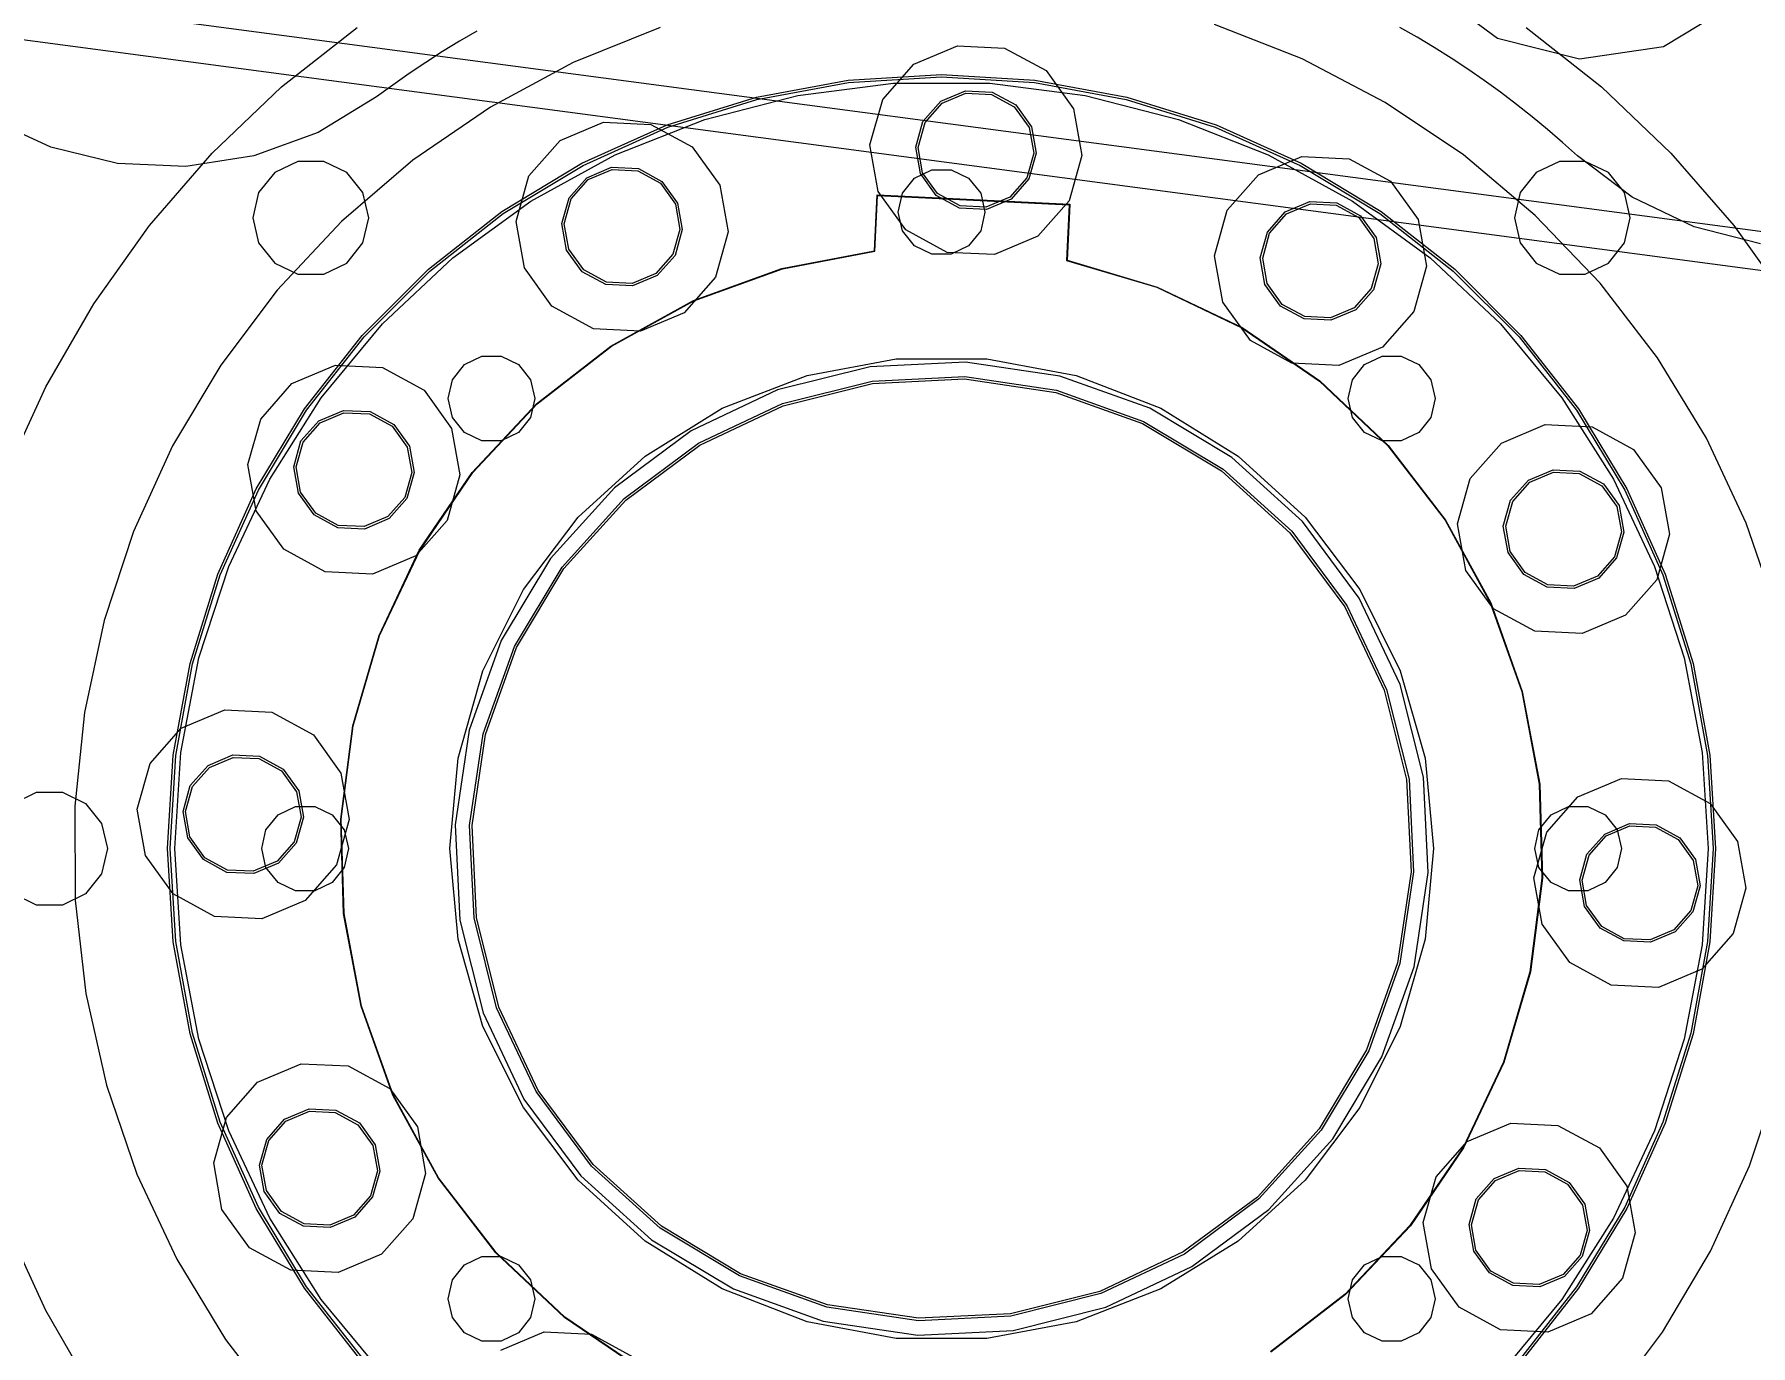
# Model space of a CAD drawing. Header units: millimetres. Extents: x -191664 to 191490, y -197311 to 10263.
# Drawn here: x 1386.9 to 1742.8, y -103578.1 to -103306.2 of the extents above; entities that cross this region are included whole.
import ezdxf

# ---------------------------------------------------------------- set-up
doc = ezdxf.new("R2010")
doc.units = ezdxf.units.MM
doc.layers.add('DET_briquetadora_lateral', color=7, linetype='Continuous', lineweight=0)
doc.layers.add('R15_COTAS_TRANSPORTE_P', color=1, linetype='Continuous', lineweight=0)
doc.dimstyles.new('PLANTA_20', dxfattribs={"dimtxt": 50, "dimasz": 30, "dimexe": 30, "dimexo": 16, "dimgap": 20, "dimtad": 1, "dimtih": 1, "dimtoh": 1, "dimdec": 1, "dimzin": 0, "dimdsep": 46, "dimcen": 0.09, "dimadec": 0, "dimazin": 0, "dimtfac": 1, "dimtdec": 4, "dimtofl": 0, "dimtmove": 0, "dimatfit": 3, "dimfxl": 1, "dimtolj": 1, "dimtzin": 0, "dimarcsym": 0})

# ---------------------------------------------------------------- blocks, each defined once
blk = doc.blocks.new('*D133')
at = {"layer": 'Defpoints', "color": 0, "transparency": 16777216}
for p in [(439.69, -194147.98), (217.89, -194406.09), (-500, -194490), (-500, -194490), (500, -194490)]:
    blk.add_point(p, dxfattribs=at)
at = {"layer": 'R15_COTAS_TRANSPORTE_P', "color": 0, "lineweight": -2, "transparency": 16777216}
blk.add_arc((-500, -194490), 722.77, 2.37834, 17.62166, dxfattribs=at)
at = {"layer": 'R15_COTAS_TRANSPORTE_P', "color": 0, "transparency": 16777216}
for points in [[(184.12, -194272.81), (193.59, -194269.58), (179.18, -194242.8)], [(227.15, -194459.9), (217.15, -194460.11), (222.77, -194490)]]:
    blk.add_solid(points, dxfattribs=at)

msp = doc.modelspace()

# ---------------------------------------------------------------- linework, layer by layer
at = {"layer": 'DET_briquetadora_lateral', "color": 117, "true_color": 0x376c5b}
for p, q in [((2561.98, -103455.52), (815.67, -103223.69)), ((2560.92, -103463.45), (814.61, -103231.62))]:
    msp.add_line(p, q, dxfattribs=at)
at = {"layer": 'DET_briquetadora_lateral', "color": 9, "true_color": 0xb9c3c2}
for p, q in [((1690.28, -103307.04), (1676.18, -103296.58)), ((1739.74, -103299.7), (1724.68, -103308.73)), ((1438.13, -103317.05), (1453.77, -103304.75)), ((1478.61, -103305.49), (1475.03, -103307.57)), ((1516.66, -103304.72), (1498.59, -103312.02)), ((1649.75, -103311.25), (1631.61, -103304.13)), ((1673.61, -103306.77), (1670.01, -103304.71)), ((1696.23, -103304.75), (1711.87, -103317.05)), ((1471.5, -103309.73), (1468.01, -103311.97)), ((1475.03, -103307.57), (1471.5, -103309.73)), ((1569.26, -103312.32), (1578.28, -103308.51)), ((1578.28, -103308.51), (1588.06, -103308.99)), ((1588.06, -103308.99), (1596.66, -103313.67)), ((1677.16, -103308.9), (1673.61, -103306.77)), ((1680.67, -103311.11), (1677.16, -103308.9)), ((1707.32, -103311.3), (1690.28, -103307.04)), ((1724.68, -103308.73), (1707.32, -103311.3)), ((1468.01, -103311.97), (1464.57, -103314.28)), ((1498.59, -103312.02), (1481.42, -103321.24)), ((1562.79, -103319.67), (1569.26, -103312.32)), ((1596.66, -103313.67), (1602.38, -103321.61)), ((1667.02, -103320.3), (1649.75, -103311.25)), ((1684.13, -103313.39), (1680.67, -103311.11)), ((1687.54, -103315.75), (1684.13, -103313.39)), ((1423.74, -103330.77), (1438.13, -103317.05)), ((1461.18, -103316.66), (1457.84, -103319.12)), ((1464.57, -103314.28), (1461.18, -103316.66)), ((1536.59, -103319.16), (1555.65, -103315.67)), ((1536.71, -103319.65), (1555.71, -103316.17)), ((1545.21, -103318.82), (1565.02, -103316.31)), ((1555.65, -103315.67), (1575, -103314.5)), ((1555.71, -103316.17), (1575, -103315)), ((1565.02, -103316.31), (1584.98, -103316.31)), ((1575, -103314.5), (1594.35, -103315.67)), ((1575, -103315), (1594.29, -103316.17)), ((1584.98, -103316.31), (1604.79, -103318.82)), ((1594.29, -103316.17), (1613.29, -103319.65)), ((1594.35, -103315.67), (1613.41, -103319.16)), ((1690.89, -103318.18), (1687.54, -103315.75)), ((1711.87, -103317.05), (1726.26, -103330.77)), ((1457.84, -103319.12), (1445.7, -103326.5)), ((1518.09, -103324.93), (1536.59, -103319.16)), ((1518.26, -103325.4), (1536.71, -103319.65)), ((1525.87, -103323.78), (1545.21, -103318.82)), ((1560.14, -103329.1), (1562.79, -103319.67)), ((1571.13, -103324.21), (1574.81, -103320.03)), ((1571.57, -103324.44), (1575.1, -103320.44)), ((1574.81, -103320.03), (1579.93, -103317.87)), ((1575.1, -103320.44), (1580.02, -103318.36)), ((1579.93, -103317.87), (1585.49, -103318.14)), ((1580.02, -103318.36), (1585.36, -103318.62)), ((1585.36, -103318.62), (1590.05, -103321.17)), ((1585.49, -103318.14), (1590.38, -103320.8)), ((1590.38, -103320.8), (1593.63, -103325.31)), ((1604.79, -103318.82), (1624.13, -103323.78)), ((1613.29, -103319.65), (1631.74, -103325.4)), ((1613.41, -103319.16), (1631.91, -103324.93)), ((1683.2, -103331.15), (1667.02, -103320.3)), ((1694.2, -103320.68), (1690.89, -103318.18)), ((1697.45, -103323.24), (1694.2, -103320.68)), ((1390.3, -103329.58), (1377.41, -103323.58)), ((1481.42, -103321.24), (1465.34, -103332.26)), ((1495.89, -103328.17), (1504.91, -103324.36)), ((1504.91, -103324.36), (1514.69, -103324.84)), ((1507.3, -103331.13), (1525.87, -103323.78)), ((1569.63, -103329.56), (1571.13, -103324.21)), ((1570.13, -103329.59), (1571.57, -103324.44)), ((1590.05, -103321.17), (1593.17, -103325.5)), ((1602.38, -103321.61), (1604.09, -103331.25)), ((1624.13, -103323.78), (1642.7, -103331.13)), ((1700.65, -103325.88), (1697.45, -103323.24)), ((1445.7, -103326.5), (1432.35, -103331.38)), ((1500.41, -103332.88), (1518.09, -103324.93)), ((1500.64, -103333.33), (1518.26, -103325.4)), ((1514.69, -103324.84), (1523.29, -103329.51)), ((1593.17, -103325.5), (1594.1, -103330.76)), ((1593.63, -103325.31), (1594.6, -103330.79)), ((1631.74, -103325.4), (1649.36, -103333.33)), ((1631.91, -103324.93), (1649.59, -103332.88)), ((1703.79, -103328.58), (1700.65, -103325.88)), ((1404.1, -103332.94), (1390.3, -103329.58)), ((1410.71, -103345.8), (1423.74, -103330.77)), ((1432.35, -103331.38), (1418.3, -103333.55)), ((1489.42, -103335.51), (1495.89, -103328.17)), ((1489.8, -103340.75), (1507.3, -103331.13)), ((1523.29, -103329.51), (1529.01, -103337.46)), ((1561.85, -103338.74), (1560.14, -103329.1)), ((1570.6, -103335.04), (1569.63, -103329.56)), ((1571.06, -103334.84), (1570.13, -103329.59)), ((1594.1, -103330.76), (1592.66, -103335.91)), ((1594.6, -103330.79), (1593.1, -103336.14)), ((1604.09, -103331.25), (1601.44, -103340.68)), ((1640.72, -103335.28), (1649.74, -103331.47)), ((1642.7, -103331.13), (1660.2, -103340.75)), ((1649.74, -103331.47), (1659.52, -103331.95)), ((1698.12, -103343.69), (1683.2, -103331.15)), ((1706.87, -103331.35), (1703.79, -103328.58)), ((1718.23, -103339.89), (1706.87, -103331.35)), ((1726.26, -103330.77), (1739.29, -103345.8)), ((1418.3, -103333.55), (1404.1, -103332.94)), ((1436.7, -103334.8), (1433.37, -103338.98)), ((1441.51, -103332.49), (1436.7, -103334.8)), ((1446.86, -103332.49), (1441.51, -103332.49)), ((1451.67, -103334.8), (1446.86, -103332.49)), ((1465.34, -103332.26), (1450.55, -103344.95)), ((1455, -103338.98), (1451.67, -103334.8)), ((1483.83, -103342.91), (1500.41, -103332.88)), ((1484.11, -103343.32), (1500.64, -103333.33)), ((1501.44, -103335.88), (1506.57, -103333.71)), ((1501.74, -103336.28), (1506.66, -103334.2)), ((1506.57, -103333.71), (1512.13, -103333.98)), ((1506.66, -103334.2), (1511.99, -103334.47)), ((1511.99, -103334.47), (1516.68, -103337.02)), ((1512.13, -103333.98), (1517.01, -103336.64)), ((1569.39, -103335.96), (1573, -103334.23)), ((1573.85, -103339.55), (1570.6, -103335.04)), ((1574.18, -103339.18), (1571.06, -103334.84)), ((1573, -103334.23), (1577, -103334.23)), ((1577, -103334.23), (1580.61, -103335.96)), ((1649.36, -103333.33), (1665.89, -103343.32)), ((1649.59, -103332.88), (1666.17, -103342.91)), ((1659.52, -103331.95), (1668.12, -103336.63)), ((1698.33, -103334.8), (1695, -103338.98)), ((1703.14, -103332.49), (1698.33, -103334.8)), ((1708.49, -103332.49), (1703.14, -103332.49)), ((1713.3, -103334.8), (1708.49, -103332.49)), ((1716.63, -103338.98), (1713.3, -103334.8)), ((1486.78, -103344.94), (1489.42, -103335.51)), ((1497.77, -103340.05), (1501.44, -103335.88)), ((1498.21, -103340.29), (1501.74, -103336.28)), ((1516.68, -103337.02), (1519.8, -103341.35)), ((1517.01, -103336.64), (1520.26, -103341.16)), ((1529.01, -103337.46), (1530.72, -103347.1)), ((1566.89, -103339.1), (1569.39, -103335.96)), ((1580.61, -103335.96), (1583.11, -103339.1)), ((1592.66, -103335.91), (1589.13, -103339.91)), ((1593.1, -103336.14), (1589.42, -103340.32)), ((1634.25, -103342.63), (1640.72, -103335.28)), ((1668.12, -103336.63), (1673.84, -103344.57)), ((1433.37, -103338.98), (1432.19, -103344.19)), ((1456.19, -103344.19), (1455, -103338.98)), ((1473.65, -103352.49), (1489.8, -103340.75)), ((1496.26, -103345.41), (1497.77, -103340.05)), ((1496.76, -103345.43), (1498.21, -103340.29)), ((1519.8, -103341.35), (1520.73, -103346.61)), ((1520.26, -103341.16), (1521.23, -103346.63)), ((1561.07, -103351.03), (1561.64, -103339.43)), ((1561.16, -103351.12), (1561.73, -103339.54)), ((1561.64, -103339.43), (1601.59, -103341.39)), ((1561.73, -103339.54), (1601.48, -103341.49)), ((1567.57, -103346.68), (1561.85, -103338.74)), ((1566, -103343), (1566.89, -103339.1)), ((1578.74, -103342.21), (1573.85, -103339.55)), ((1578.87, -103341.73), (1574.18, -103339.18)), ((1584.3, -103342.48), (1578.74, -103342.21)), ((1584.21, -103341.99), (1578.87, -103341.73)), ((1583.11, -103339.1), (1584, -103343)), ((1589.13, -103339.91), (1584.21, -103341.99)), ((1589.42, -103340.32), (1584.3, -103342.48)), ((1601.44, -103340.68), (1594.97, -103348.03)), ((1601.48, -103341.49), (1600.91, -103353.07)), ((1601.59, -103341.39), (1601.02, -103352.99)), ((1646.27, -103342.99), (1651.39, -103340.83)), ((1646.56, -103343.4), (1651.48, -103341.32)), ((1651.39, -103340.83), (1656.95, -103341.1)), ((1651.48, -103341.32), (1656.82, -103341.58)), ((1656.82, -103341.58), (1661.51, -103344.13)), ((1656.95, -103341.1), (1661.84, -103343.76)), ((1660.2, -103340.75), (1676.35, -103352.49)), ((1695, -103338.98), (1693.81, -103344.19)), ((1717.81, -103344.19), (1716.63, -103338.98)), ((1731.04, -103346.05), (1718.23, -103339.89)), ((1399.18, -103362.01), (1410.71, -103345.8)), ((1432.19, -103344.19), (1433.37, -103349.39)), ((1450.55, -103344.95), (1437.22, -103359.17)), ((1455, -103349.39), (1456.19, -103344.19)), ((1468.57, -103354.86), (1483.83, -103342.91)), ((1468.9, -103355.24), (1484.11, -103343.32)), ((1488.48, -103354.58), (1486.78, -103344.94)), ((1497.23, -103350.88), (1496.26, -103345.41)), ((1497.69, -103350.69), (1496.76, -103345.43)), ((1566.89, -103346.9), (1566, -103343)), ((1584, -103343), (1583.11, -103346.9)), ((1631.6, -103352.06), (1634.25, -103342.63)), ((1642.59, -103347.17), (1646.27, -103342.99)), ((1643.03, -103347.4), (1646.56, -103343.4)), ((1661.51, -103344.13), (1664.63, -103348.47)), ((1661.84, -103343.76), (1665.09, -103348.27)), ((1665.89, -103343.32), (1681.1, -103355.24)), ((1666.17, -103342.91), (1681.43, -103354.86)), ((1673.84, -103344.57), (1675.55, -103354.21)), ((1693.81, -103344.19), (1695, -103349.39)), ((1711.6, -103357.78), (1698.12, -103343.69)), ((1716.63, -103349.39), (1717.81, -103344.19)), ((1739.29, -103345.8), (1750.82, -103362.01)), ((1520.73, -103346.61), (1519.29, -103351.75)), ((1521.23, -103346.63), (1519.73, -103351.99)), ((1530.72, -103347.1), (1528.08, -103356.53)), ((1569.39, -103350.04), (1566.89, -103346.9)), ((1576.17, -103351.36), (1567.57, -103346.68)), ((1583.11, -103346.9), (1580.61, -103350.04)), ((1594.97, -103348.03), (1585.95, -103351.84)), ((1641.09, -103352.52), (1642.59, -103347.17)), ((1641.59, -103352.55), (1643.03, -103347.4)), ((1664.63, -103348.47), (1665.56, -103353.72)), ((1665.09, -103348.27), (1666.06, -103353.75)), ((1744.81, -103349.59), (1731.04, -103346.05)), ((1433.37, -103349.39), (1436.7, -103353.57)), ((1451.67, -103353.57), (1455, -103349.39)), ((1459.09, -103366.16), (1473.65, -103352.49)), ((1500.49, -103355.4), (1497.23, -103350.88)), ((1500.82, -103355.02), (1497.69, -103350.69)), ((1519.29, -103351.75), (1515.76, -103355.76)), ((1519.73, -103351.99), (1516.05, -103356.16)), ((1541.9, -103354.72), (1561.07, -103351.03)), ((1542, -103354.8), (1561.16, -103351.12)), ((1573, -103351.77), (1569.39, -103350.04)), ((1577, -103351.77), (1573, -103351.77)), ((1585.95, -103351.84), (1576.17, -103351.36)), ((1580.61, -103350.04), (1577, -103351.77)), ((1633.31, -103361.7), (1631.6, -103352.06)), ((1642.06, -103358), (1641.09, -103352.52)), ((1642.52, -103357.8), (1641.59, -103352.55)), ((1676.35, -103352.49), (1690.91, -103366.16)), ((1695, -103349.39), (1698.33, -103353.57)), ((1713.3, -103353.57), (1716.63, -103349.39)), ((1436.7, -103353.57), (1441.51, -103355.88)), ((1441.51, -103355.88), (1446.86, -103355.88)), ((1446.86, -103355.88), (1451.67, -103353.57)), ((1454.86, -103368.57), (1468.57, -103354.86)), ((1455.24, -103368.9), (1468.9, -103355.24)), ((1494.2, -103362.53), (1488.48, -103354.58)), ((1505.37, -103358.06), (1500.49, -103355.4)), ((1505.51, -103357.57), (1500.82, -103355.02)), ((1515.76, -103355.76), (1510.84, -103357.84)), ((1516.05, -103356.16), (1510.93, -103358.33)), ((1523.54, -103361.36), (1541.9, -103354.72)), ((1523.64, -103361.42), (1542, -103354.8)), ((1600.91, -103353.07), (1619.63, -103358.61)), ((1601.02, -103352.99), (1619.73, -103358.55)), ((1665.56, -103353.72), (1664.12, -103358.87)), ((1666.06, -103353.75), (1664.56, -103359.1)), ((1675.55, -103354.21), (1672.9, -103363.64)), ((1681.1, -103355.24), (1694.76, -103368.9)), ((1681.43, -103354.86), (1695.14, -103368.57)), ((1698.33, -103353.57), (1703.14, -103355.88)), ((1703.14, -103355.88), (1708.49, -103355.88)), ((1708.49, -103355.88), (1713.3, -103353.57)), ((1437.22, -103359.17), (1425.5, -103374.74)), ((1510.93, -103358.33), (1505.37, -103358.06)), ((1510.84, -103357.84), (1505.51, -103357.57)), ((1528.08, -103356.53), (1521.61, -103363.87)), ((1619.63, -103358.61), (1637.24, -103367)), ((1619.73, -103358.55), (1637.35, -103366.95)), ((1645.31, -103362.51), (1642.06, -103358)), ((1645.64, -103362.14), (1642.52, -103357.8)), ((1664.12, -103358.87), (1660.59, -103362.87)), ((1664.56, -103359.1), (1660.88, -103363.28)), ((1723.47, -103373.23), (1711.6, -103357.78)), ((1389.23, -103379.23), (1399.18, -103362.01)), ((1502.81, -103367.2), (1494.2, -103362.53)), ((1506.44, -103370.78), (1523.54, -103361.36)), ((1506.54, -103370.83), (1523.64, -103361.42)), ((1639.03, -103369.64), (1633.31, -103361.7)), ((1650.2, -103365.17), (1645.31, -103362.51)), ((1650.33, -103364.69), (1645.64, -103362.14)), ((1660.59, -103362.87), (1655.67, -103364.95)), ((1660.88, -103363.28), (1655.75, -103365.44)), ((1446.37, -103381.54), (1459.09, -103366.16)), ((1521.61, -103363.87), (1512.59, -103367.68)), ((1637.24, -103367), (1653.34, -103378.04)), ((1637.35, -103366.95), (1653.44, -103378)), ((1655.75, -103365.44), (1650.2, -103365.17)), ((1655.67, -103364.95), (1650.33, -103364.69)), ((1672.9, -103363.64), (1666.43, -103370.99)), ((1690.91, -103366.16), (1703.63, -103381.54)), ((1442.91, -103383.83), (1454.86, -103368.57)), ((1443.32, -103384.11), (1455.24, -103368.9)), ((1512.59, -103367.68), (1502.81, -103367.2)), ((1647.63, -103374.32), (1639.03, -103369.64)), ((1694.76, -103368.9), (1706.68, -103384.11)), ((1695.14, -103368.57), (1707.09, -103383.83)), ((1476.05, -103374.63), (1479.66, -103372.89)), ((1479.66, -103372.89), (1483.66, -103372.89)), ((1483.66, -103372.89), (1487.27, -103374.63)), ((1491.02, -103382.75), (1506.44, -103370.78)), ((1491.12, -103382.79), (1506.54, -103370.83)), ((1547.09, -103376.89), (1565.59, -103373.44)), ((1579.96, -103374.12), (1560.18, -103375.09)), ((1565.59, -103373.44), (1584.41, -103373.44)), ((1599.54, -103377.03), (1579.96, -103374.12)), ((1584.41, -103373.44), (1602.91, -103376.89)), ((1666.43, -103370.99), (1657.41, -103374.8)), ((1662.73, -103374.63), (1666.34, -103372.89)), ((1666.34, -103372.89), (1670.34, -103372.89)), ((1670.34, -103372.89), (1673.95, -103374.63)), ((1733.6, -103389.88), (1723.47, -103373.23)), ((1425.5, -103374.74), (1415.54, -103391.5)), ((1440.28, -103378.57), (1449.3, -103374.76)), ((1449.3, -103374.76), (1459.08, -103375.24)), ((1459.08, -103375.24), (1467.68, -103379.92)), ((1472.66, -103381.66), (1473.55, -103377.76)), ((1473.55, -103377.76), (1476.05, -103374.63)), ((1487.27, -103374.63), (1489.77, -103377.76)), ((1489.77, -103377.76), (1490.66, -103381.66)), ((1529.53, -103383.69), (1547.09, -103376.89)), ((1560.18, -103375.09), (1540.97, -103379.9)), ((1560.62, -103378.06), (1579.81, -103377.12)), ((1560.69, -103378.56), (1579.78, -103377.62)), ((1579.78, -103377.62), (1598.69, -103380.42)), ((1579.81, -103377.12), (1598.81, -103379.94)), ((1618.18, -103383.7), (1599.54, -103377.03)), ((1602.91, -103376.89), (1620.47, -103383.69)), ((1657.41, -103374.8), (1647.63, -103374.32)), ((1659.34, -103381.66), (1660.23, -103377.76)), ((1660.23, -103377.76), (1662.73, -103374.63)), ((1673.95, -103374.63), (1676.45, -103377.76)), ((1676.45, -103377.76), (1677.34, -103381.66)), ((1380.97, -103397.32), (1389.23, -103379.23)), ((1433.81, -103385.92), (1440.28, -103378.57)), ((1467.68, -103379.92), (1473.4, -103387.86)), ((1540.97, -103379.9), (1523.08, -103388.37)), ((1541.98, -103382.73), (1560.62, -103378.06)), ((1542.15, -103383.2), (1560.69, -103378.56)), ((1598.69, -103380.42), (1616.69, -103386.86)), ((1598.81, -103379.94), (1616.9, -103386.41)), ((1653.34, -103378.04), (1667.51, -103391.46)), ((1653.44, -103378), (1667.62, -103391.43)), ((1432.88, -103400.41), (1442.91, -103383.83)), ((1433.33, -103400.64), (1443.32, -103384.11)), ((1435.67, -103398.4), (1446.37, -103381.54)), ((1445.83, -103386.28), (1450.95, -103384.12)), ((1446.12, -103386.69), (1451.04, -103384.61)), ((1450.95, -103384.12), (1456.51, -103384.39)), ((1451.04, -103384.61), (1456.38, -103384.87)), ((1456.38, -103384.87), (1461.07, -103387.42)), ((1456.51, -103384.39), (1461.4, -103387.05)), ((1473.55, -103385.57), (1472.66, -103381.66)), ((1477.66, -103396.98), (1491.02, -103382.75)), ((1477.76, -103397.01), (1491.12, -103382.79)), ((1490.66, -103381.66), (1489.77, -103385.57)), ((1513.53, -103393.6), (1529.53, -103383.69)), ((1524.62, -103390.94), (1541.98, -103382.73)), ((1524.87, -103391.37), (1542.15, -103383.2)), ((1635.17, -103393.88), (1618.18, -103383.7)), ((1620.47, -103383.69), (1636.47, -103393.6)), ((1660.23, -103385.57), (1659.34, -103381.66)), ((1677.34, -103381.66), (1676.45, -103385.57)), ((1703.63, -103381.54), (1714.33, -103398.4)), ((1706.68, -103384.11), (1716.67, -103400.64)), ((1707.09, -103383.83), (1717.12, -103400.41)), ((1431.16, -103395.35), (1433.81, -103385.92)), ((1442.15, -103390.46), (1445.83, -103386.28)), ((1442.59, -103390.69), (1446.12, -103386.69)), ((1461.07, -103387.42), (1464.19, -103391.76)), ((1461.4, -103387.05), (1464.65, -103391.56)), ((1473.4, -103387.86), (1475.11, -103397.51)), ((1476.05, -103388.7), (1473.55, -103385.57)), ((1489.77, -103385.57), (1487.27, -103388.7)), ((1523.08, -103388.37), (1507.17, -103400.16)), ((1616.69, -103386.86), (1633.08, -103396.69)), ((1616.9, -103386.41), (1633.38, -103396.29)), ((1662.73, -103388.7), (1660.23, -103385.57)), ((1676.45, -103385.57), (1673.95, -103388.7)), ((1691.12, -103390.9), (1700.14, -103387.09)), ((1700.14, -103387.09), (1709.92, -103387.57)), ((1709.92, -103387.57), (1718.52, -103392.24)), ((1415.54, -103391.5), (1407.45, -103409.23)), ((1440.65, -103395.81), (1442.15, -103390.46)), ((1441.15, -103395.84), (1442.59, -103390.69)), ((1464.19, -103391.76), (1465.12, -103397.01)), ((1464.65, -103391.56), (1465.62, -103397.04)), ((1479.66, -103390.44), (1476.05, -103388.7)), ((1483.66, -103390.44), (1479.66, -103390.44)), ((1487.27, -103388.7), (1483.66, -103390.44)), ((1509.19, -103402.39), (1524.62, -103390.94)), ((1509.52, -103402.76), (1524.87, -103391.37)), ((1666.34, -103390.44), (1662.73, -103388.7)), ((1670.34, -103390.44), (1666.34, -103390.44)), ((1667.51, -103391.46), (1679.42, -103406.92)), ((1667.62, -103391.43), (1679.52, -103406.9)), ((1673.95, -103388.7), (1670.34, -103390.44)), ((1684.65, -103398.24), (1691.12, -103390.9)), ((1741.88, -103407.53), (1733.6, -103389.88)), ((1432.87, -103404.99), (1431.16, -103395.35)), ((1499.62, -103406.28), (1513.53, -103393.6)), ((1649.84, -103407.17), (1635.17, -103393.88)), ((1636.47, -103393.6), (1650.38, -103406.28)), ((1718.52, -103392.24), (1724.25, -103400.19)), ((1427.17, -103416.47), (1435.67, -103398.4)), ((1441.62, -103401.29), (1440.65, -103395.81)), ((1442.08, -103401.1), (1441.15, -103395.84)), ((1465.12, -103397.01), (1463.68, -103402.16)), ((1465.62, -103397.04), (1464.12, -103402.4)), ((1466.68, -103413.12), (1477.66, -103396.98)), ((1466.78, -103413.15), (1477.76, -103397.01)), ((1475.11, -103397.51), (1472.46, -103406.93)), ((1633.08, -103396.69), (1647.24, -103409.52)), ((1633.38, -103396.29), (1647.61, -103409.19)), ((1682.01, -103407.67), (1684.65, -103398.24)), ((1693, -103402.78), (1696.68, -103398.61)), ((1693.44, -103403.02), (1696.97, -103399.01)), ((1696.68, -103398.61), (1701.8, -103396.44)), ((1696.97, -103399.01), (1701.89, -103396.93)), ((1701.8, -103396.44), (1707.36, -103396.71)), ((1701.89, -103396.93), (1707.22, -103397.19)), ((1707.22, -103397.19), (1711.91, -103399.75)), ((1707.36, -103396.71), (1712.24, -103399.37)), ((1714.33, -103398.4), (1722.83, -103416.47)), ((1424.93, -103418.09), (1432.88, -103400.41)), ((1425.4, -103418.26), (1433.33, -103400.64)), ((1444.87, -103405.8), (1441.62, -103401.29)), ((1445.2, -103405.43), (1442.08, -103401.1)), ((1463.68, -103402.16), (1460.15, -103406.16)), ((1464.12, -103402.4), (1460.44, -103406.57)), ((1507.17, -103400.16), (1493.88, -103414.83)), ((1496.29, -103416.62), (1509.19, -103402.39)), ((1496.69, -103416.92), (1509.52, -103402.76)), ((1711.91, -103399.75), (1715.03, -103404.08)), ((1712.24, -103399.37), (1715.49, -103403.88)), ((1716.67, -103400.64), (1724.6, -103418.26)), ((1717.12, -103400.41), (1725.07, -103418.09)), ((1724.25, -103400.19), (1725.95, -103409.83)), ((1438.59, -103412.93), (1432.87, -103404.99)), ((1449.76, -103408.46), (1444.87, -103405.8)), ((1449.89, -103407.98), (1445.2, -103405.43)), ((1460.15, -103406.16), (1455.23, -103408.24)), ((1488.28, -103421.3), (1499.62, -103406.28)), ((1650.38, -103406.28), (1661.72, -103421.3)), ((1691.49, -103408.14), (1693, -103402.78)), ((1691.99, -103408.16), (1693.44, -103403.02)), ((1715.03, -103404.08), (1715.97, -103409.34)), ((1715.49, -103403.88), (1716.46, -103409.36)), ((1407.45, -103409.23), (1401.32, -103427.73)), ((1455.32, -103408.73), (1449.76, -103408.46)), ((1455.23, -103408.24), (1449.89, -103407.98)), ((1460.44, -103406.57), (1455.32, -103408.73)), ((1472.46, -103406.93), (1465.99, -103414.28)), ((1647.24, -103409.52), (1658.63, -103424.87)), ((1647.61, -103409.19), (1659.06, -103424.62)), ((1661.63, -103423.08), (1649.84, -103407.17)), ((1679.42, -103406.92), (1688.76, -103424.05)), ((1679.52, -103406.9), (1688.87, -103424.04)), ((1683.71, -103417.31), (1682.01, -103407.67)), ((1692.47, -103413.61), (1691.49, -103408.14)), ((1692.93, -103413.42), (1691.99, -103408.16)), ((1715.97, -103409.34), (1714.52, -103414.48)), ((1716.46, -103409.36), (1714.96, -103414.72)), ((1725.95, -103409.83), (1723.31, -103419.26)), ((1748.19, -103425.96), (1741.88, -103407.53)), ((1447.19, -103417.61), (1438.59, -103412.93)), ((1458.35, -103430.78), (1466.68, -103413.12)), ((1458.45, -103430.79), (1466.78, -103413.15)), ((1696.05, -103417.75), (1692.93, -103413.42)), ((1421, -103435.46), (1427.17, -103416.47)), ((1465.99, -103414.28), (1456.97, -103418.09)), ((1493.88, -103414.83), (1483.7, -103431.82)), ((1486.41, -103433.1), (1496.29, -103416.62)), ((1486.86, -103433.31), (1496.69, -103416.92)), ((1695.72, -103418.13), (1692.47, -103413.61)), ((1714.52, -103414.48), (1710.99, -103418.49)), ((1714.96, -103414.72), (1711.28, -103418.89)), ((1722.83, -103416.47), (1729, -103435.46)), ((1419.16, -103436.59), (1424.93, -103418.09)), ((1419.65, -103436.71), (1425.4, -103418.26)), ((1456.97, -103418.09), (1447.19, -103417.61)), ((1689.44, -103425.26), (1683.71, -103417.31)), ((1700.6, -103420.78), (1695.72, -103418.13)), ((1700.74, -103420.3), (1696.05, -103417.75)), ((1706.07, -103420.57), (1700.74, -103420.3)), ((1710.99, -103418.49), (1706.07, -103420.57)), ((1711.28, -103418.89), (1706.16, -103421.06)), ((1723.31, -103419.26), (1716.84, -103426.6)), ((1724.6, -103418.26), (1730.35, -103436.71)), ((1725.07, -103418.09), (1730.84, -103436.59)), ((1479.89, -103438.15), (1488.28, -103421.3)), ((1670.1, -103440.97), (1661.63, -103423.08)), ((1661.72, -103421.3), (1670.11, -103438.15)), ((1688.76, -103424.05), (1695.32, -103442.43)), ((1688.87, -103424.04), (1695.42, -103442.42)), ((1706.16, -103421.06), (1700.6, -103420.78)), ((1658.63, -103424.87), (1666.8, -103442.15)), ((1659.06, -103424.62), (1667.27, -103441.98)), ((1698.04, -103429.93), (1689.44, -103425.26)), ((1716.84, -103426.6), (1707.82, -103430.41)), ((1401.32, -103427.73), (1397.23, -103446.78)), ((1452.88, -103449.52), (1458.35, -103430.78)), ((1452.98, -103449.53), (1458.45, -103430.79)), ((1707.82, -103430.41), (1698.04, -103429.93)), ((1483.7, -103431.82), (1477.03, -103450.46)), ((1479.94, -103451.19), (1486.41, -103433.1)), ((1480.42, -103451.31), (1486.86, -103433.31)), ((1415.67, -103455.65), (1419.16, -103436.59)), ((1416.17, -103455.71), (1419.65, -103436.71)), ((1417.25, -103455.07), (1421, -103435.46)), ((1474.74, -103456.26), (1479.89, -103438.15)), ((1670.11, -103438.15), (1675.26, -103456.26)), ((1729, -103435.46), (1732.75, -103455.07)), ((1730.35, -103436.71), (1733.83, -103455.71)), ((1730.84, -103436.59), (1734.33, -103455.65)), ((1674.91, -103460.18), (1670.1, -103440.97)), ((1666.8, -103442.15), (1671.44, -103460.69)), ((1667.27, -103441.98), (1671.94, -103460.62)), ((1695.32, -103442.43), (1698.93, -103461.61)), ((1695.42, -103442.42), (1699.03, -103461.61)), ((1397.23, -103446.78), (1395.22, -103466.17)), ((1417.32, -103450.03), (1426.34, -103446.22)), ((1426.34, -103446.22), (1436.12, -103446.7)), ((1436.12, -103446.7), (1444.72, -103451.38)), ((1410.85, -103457.38), (1417.32, -103450.03)), ((1444.72, -103451.38), (1450.44, -103459.32)), ((1450.4, -103468.88), (1452.88, -103449.52)), ((1450.5, -103468.88), (1452.98, -103449.53)), ((1477.03, -103450.46), (1474.12, -103470.04)), ((1477.12, -103470.19), (1479.94, -103451.19)), ((1477.62, -103470.22), (1480.42, -103451.31)), ((1414.5, -103475), (1415.67, -103455.65)), ((1415, -103475), (1416.17, -103455.71)), ((1416, -103475), (1417.25, -103455.07)), ((1422.87, -103457.74), (1427.99, -103455.58)), ((1423.16, -103458.15), (1428.08, -103456.07)), ((1427.99, -103455.58), (1433.55, -103455.85)), ((1428.08, -103456.07), (1433.42, -103456.33)), ((1433.55, -103455.85), (1438.44, -103458.51)), ((1732.75, -103455.07), (1734, -103475)), ((1733.83, -103455.71), (1735, -103475)), ((1734.33, -103455.65), (1735.5, -103475)), ((1408.2, -103466.81), (1410.85, -103457.38)), ((1419.19, -103461.92), (1422.87, -103457.74)), ((1419.63, -103462.15), (1423.16, -103458.15)), ((1433.42, -103456.33), (1438.11, -103458.88)), ((1438.11, -103458.88), (1441.23, -103463.22)), ((1438.44, -103458.51), (1441.69, -103463.02)), ((1450.44, -103459.32), (1452.15, -103468.96)), ((1473, -103475), (1474.74, -103456.26)), ((1675.26, -103456.26), (1677, -103475)), ((1417.69, -103467.27), (1419.19, -103461.92)), ((1418.19, -103467.3), (1419.63, -103462.15)), ((1441.23, -103463.22), (1442.16, -103468.47)), ((1441.69, -103463.02), (1442.66, -103468.5)), ((1671.44, -103460.69), (1672.38, -103479.78)), ((1671.94, -103460.62), (1672.88, -103479.81)), ((1675.88, -103479.96), (1674.91, -103460.18)), ((1698.93, -103461.61), (1699.5, -103481.12)), ((1699.03, -103461.61), (1699.6, -103481.12)), ((1706.97, -103464.26), (1715.99, -103460.45)), ((1715.99, -103460.45), (1725.77, -103460.93)), ((1725.77, -103460.93), (1734.37, -103465.61)), ((1382.52, -103465.62), (1387.33, -103463.3)), ((1387.33, -103463.3), (1392.67, -103463.3)), ((1392.67, -103463.3), (1397.48, -103465.62)), ((1395.22, -103466.17), (1395.32, -103485.66)), ((1397.48, -103465.62), (1400.81, -103469.79)), ((1409.91, -103476.45), (1408.2, -103466.81)), ((1437.39, -103467.96), (1441, -103466.23)), ((1441, -103466.23), (1445, -103466.23)), ((1445, -103466.23), (1448.61, -103467.96)), ((1700.5, -103471.61), (1706.97, -103464.26)), ((1701.39, -103467.96), (1705, -103466.23)), ((1705, -103466.23), (1709, -103466.23)), ((1709, -103466.23), (1712.61, -103467.96)), ((1734.37, -103465.61), (1740.09, -103473.55)), ((1400.81, -103469.79), (1402, -103475)), ((1418.66, -103472.75), (1417.69, -103467.27)), ((1419.12, -103472.56), (1418.19, -103467.3)), ((1434.89, -103471.1), (1437.39, -103467.96)), ((1442.16, -103468.47), (1440.72, -103473.62)), ((1442.66, -103468.5), (1441.16, -103473.85)), ((1448.61, -103467.96), (1451.11, -103471.1)), ((1452.15, -103468.96), (1449.5, -103478.39)), ((1450.98, -103488.45), (1450.4, -103468.88)), ((1451.08, -103488.44), (1450.5, -103468.88)), ((1474.12, -103470.04), (1475.09, -103489.82)), ((1478.06, -103489.38), (1477.12, -103470.19)), ((1478.56, -103489.31), (1477.62, -103470.22)), ((1698.89, -103471.1), (1701.39, -103467.96)), ((1712.52, -103471.97), (1717.65, -103469.81)), ((1712.61, -103467.96), (1715.11, -103471.1)), ((1712.81, -103472.38), (1717.73, -103470.3)), ((1717.65, -103469.81), (1723.2, -103470.08)), ((1717.73, -103470.3), (1723.07, -103470.56)), ((1723.2, -103470.08), (1728.09, -103472.74)), ((1421.91, -103477.26), (1418.66, -103472.75)), ((1422.24, -103476.89), (1419.12, -103472.56)), ((1434, -103475), (1434.89, -103471.1)), ((1440.72, -103473.62), (1437.19, -103477.62)), ((1441.16, -103473.85), (1437.48, -103478.03)), ((1451.11, -103471.1), (1452, -103475)), ((1697.85, -103481.04), (1700.5, -103471.61)), ((1698, -103475), (1698.89, -103471.1)), ((1708.84, -103476.15), (1712.52, -103471.97)), ((1709.28, -103476.38), (1712.81, -103472.38)), ((1715.11, -103471.1), (1716, -103475)), ((1723.07, -103470.56), (1727.76, -103473.11)), ((1727.76, -103473.11), (1730.88, -103477.44)), ((1728.09, -103472.74), (1731.34, -103477.25)), ((1740.09, -103473.55), (1741.8, -103483.19)), ((1402, -103475), (1400.81, -103480.21)), ((1415.63, -103484.39), (1409.91, -103476.45)), ((1415.67, -103494.35), (1414.5, -103475)), ((1416.17, -103494.29), (1415, -103475)), ((1417.25, -103494.93), (1416, -103475)), ((1426.8, -103479.92), (1421.91, -103477.26)), ((1426.93, -103479.44), (1422.24, -103476.89)), ((1434.89, -103478.9), (1434, -103475)), ((1452, -103475), (1451.11, -103478.9)), ((1474.74, -103493.74), (1473, -103475)), ((1677, -103475), (1675.26, -103493.74)), ((1698.89, -103478.9), (1698, -103475)), ((1707.34, -103481.5), (1708.84, -103476.15)), ((1707.84, -103481.53), (1709.28, -103476.38)), ((1716, -103475), (1715.11, -103478.9)), ((1730.88, -103477.44), (1731.81, -103482.7)), ((1731.34, -103477.25), (1732.31, -103482.73)), ((1734, -103475), (1732.75, -103494.93)), ((1735, -103475), (1733.83, -103494.29)), ((1735.5, -103475), (1734.33, -103494.35)), ((1400.81, -103480.21), (1397.48, -103484.38)), ((1432.35, -103480.19), (1426.8, -103479.92)), ((1432.27, -103479.7), (1426.93, -103479.44)), ((1437.19, -103477.62), (1432.27, -103479.7)), ((1437.48, -103478.03), (1432.35, -103480.19)), ((1437.39, -103482.04), (1434.89, -103478.9)), ((1449.5, -103478.39), (1443.03, -103485.74)), ((1451.11, -103478.9), (1448.61, -103482.04)), ((1672.38, -103479.78), (1669.58, -103498.69)), ((1672.88, -103479.81), (1670.06, -103498.81)), ((1672.97, -103499.54), (1675.88, -103479.96)), ((1699.56, -103490.68), (1697.85, -103481.04)), ((1701.39, -103482.04), (1698.89, -103478.9)), ((1715.11, -103478.9), (1712.61, -103482.04)), ((1387.33, -103486.7), (1382.52, -103484.38)), ((1397.48, -103484.38), (1392.67, -103486.7)), ((1424.23, -103489.07), (1415.63, -103484.39)), ((1441, -103483.77), (1437.39, -103482.04)), ((1445, -103483.77), (1441, -103483.77)), ((1448.61, -103482.04), (1445, -103483.77)), ((1699.5, -103481.12), (1697.01, -103500.52)), ((1699.6, -103481.12), (1697.11, -103500.54)), ((1705, -103483.77), (1701.39, -103482.04)), ((1709, -103483.77), (1705, -103483.77)), ((1708.31, -103486.98), (1707.34, -103481.5)), ((1708.77, -103486.78), (1707.84, -103481.53)), ((1712.61, -103482.04), (1709, -103483.77)), ((1731.81, -103482.7), (1730.37, -103487.85)), ((1732.31, -103482.73), (1730.81, -103488.08)), ((1741.8, -103483.19), (1739.15, -103492.62)), ((1392.67, -103486.7), (1387.33, -103486.7)), ((1395.32, -103485.66), (1397.52, -103505.02)), ((1443.03, -103485.74), (1434.01, -103489.55)), ((1711.56, -103491.49), (1708.31, -103486.98)), ((1711.89, -103491.12), (1708.77, -103486.78)), ((1730.37, -103487.85), (1726.84, -103491.85)), ((1730.81, -103488.08), (1727.13, -103492.26)), ((1434.01, -103489.55), (1424.23, -103489.07)), ((1454.61, -103507.68), (1450.98, -103488.45)), ((1454.7, -103507.66), (1451.08, -103488.44)), ((1475.09, -103489.82), (1479.9, -103509.03)), ((1482.73, -103508.02), (1478.06, -103489.38)), ((1483.2, -103507.85), (1478.56, -103489.31)), ((1705.28, -103498.62), (1699.56, -103490.68)), ((1716.45, -103494.15), (1711.56, -103491.49)), ((1716.58, -103493.67), (1711.89, -103491.12)), ((1419.16, -103513.41), (1415.67, -103494.35)), ((1419.65, -103513.29), (1416.17, -103494.29)), ((1421, -103514.54), (1417.25, -103494.93)), ((1479.89, -103511.85), (1474.74, -103493.74)), ((1675.26, -103493.74), (1670.11, -103511.85)), ((1722.01, -103494.42), (1716.45, -103494.15)), ((1721.92, -103493.93), (1716.58, -103493.67)), ((1726.84, -103491.85), (1721.92, -103493.93)), ((1727.13, -103492.26), (1722.01, -103494.42)), ((1732.75, -103494.93), (1729, -103514.54)), ((1733.83, -103494.29), (1730.35, -103513.29)), ((1734.33, -103494.35), (1730.84, -103513.41)), ((1739.15, -103492.62), (1732.68, -103499.97)), ((1669.58, -103498.69), (1663.14, -103516.69)), ((1670.06, -103498.81), (1663.59, -103516.9)), ((1713.88, -103503.3), (1705.28, -103498.62)), ((1666.3, -103518.18), (1672.97, -103499.54)), ((1697.01, -103500.52), (1691.52, -103519.29)), ((1697.11, -103500.54), (1691.61, -103519.33)), ((1732.68, -103499.97), (1723.66, -103503.78)), ((1397.52, -103505.02), (1401.81, -103524.04)), ((1723.66, -103503.78), (1713.88, -103503.3)), ((1461.2, -103526.11), (1454.61, -103507.68)), ((1461.29, -103526.07), (1454.7, -103507.66)), ((1479.9, -103509.03), (1488.37, -103526.92)), ((1490.94, -103525.38), (1482.73, -103508.02)), ((1491.37, -103525.13), (1483.2, -103507.85)), ((1488.28, -103528.7), (1479.89, -103511.85)), ((1670.11, -103511.85), (1661.72, -103528.7)), ((1424.93, -103531.91), (1419.16, -103513.41)), ((1425.4, -103531.74), (1419.65, -103513.29)), ((1427.17, -103533.53), (1421, -103514.54)), ((1729, -103514.54), (1722.83, -103533.53)), ((1730.35, -103513.29), (1724.6, -103531.74)), ((1730.84, -103513.41), (1725.07, -103531.91)), ((1433.16, -103523.4), (1442.18, -103519.59)), ((1442.18, -103519.59), (1451.96, -103520.07)), ((1451.96, -103520.07), (1460.56, -103524.74)), ((1663.14, -103516.69), (1653.31, -103533.08)), ((1663.59, -103516.9), (1653.71, -103533.38)), ((1656.12, -103535.17), (1666.3, -103518.18)), ((1691.52, -103519.29), (1683.15, -103536.97)), ((1691.61, -103519.33), (1683.24, -103537.02)), ((1426.69, -103530.74), (1433.16, -103523.4)), ((1742.55, -103540.77), (1748.68, -103522.27)), ((1401.81, -103524.04), (1408.12, -103542.47)), ((1460.56, -103524.74), (1466.29, -103532.69)), ((1470.6, -103543.29), (1461.2, -103526.11)), ((1470.68, -103543.23), (1461.29, -103526.07)), ((1488.37, -103526.92), (1500.16, -103542.83)), ((1502.39, -103540.81), (1490.94, -103525.38)), ((1502.76, -103540.48), (1491.37, -103525.13)), ((1424.05, -103540.17), (1426.69, -103530.74)), ((1438.72, -103531.11), (1443.84, -103528.94)), ((1439.01, -103531.51), (1443.93, -103529.43)), ((1443.84, -103528.94), (1449.4, -103529.22)), ((1443.93, -103529.43), (1449.26, -103529.7)), ((1449.26, -103529.7), (1453.95, -103532.25)), ((1449.4, -103529.22), (1454.28, -103531.87)), ((1499.62, -103543.72), (1488.28, -103528.7)), ((1661.72, -103528.7), (1650.38, -103543.72)), ((1432.88, -103549.59), (1424.93, -103531.91)), ((1433.33, -103549.36), (1425.4, -103531.74)), ((1435.67, -103551.6), (1427.17, -103533.53)), ((1435.04, -103535.28), (1438.72, -103531.11)), ((1435.48, -103535.52), (1439.01, -103531.51)), ((1453.95, -103532.25), (1457.07, -103536.58)), ((1454.28, -103531.87), (1457.53, -103536.39)), ((1466.29, -103532.69), (1467.99, -103542.33)), ((1653.31, -103533.08), (1640.48, -103547.24)), ((1653.71, -103533.38), (1640.81, -103547.61)), ((1684.01, -103535.72), (1693.03, -103531.91)), ((1693.03, -103531.91), (1702.81, -103532.39)), ((1702.81, -103532.39), (1711.41, -103537.07)), ((1722.83, -103533.53), (1714.33, -103551.6)), ((1724.6, -103531.74), (1716.67, -103549.36)), ((1725.07, -103531.91), (1717.12, -103549.59)), ((1433.54, -103540.64), (1435.04, -103535.28)), ((1434.03, -103540.66), (1435.48, -103535.52)), ((1457.07, -103536.58), (1458.01, -103541.84)), ((1457.53, -103536.39), (1458.51, -103541.86)), ((1642.83, -103549.84), (1656.12, -103535.17)), ((1683.15, -103536.97), (1672.13, -103553.13)), ((1683.24, -103537.02), (1672.21, -103553.19)), ((1677.54, -103543.07), (1684.01, -103535.72)), ((1711.41, -103537.07), (1717.13, -103545.01)), ((1425.75, -103549.81), (1424.05, -103540.17)), ((1434.51, -103546.12), (1433.54, -103540.64)), ((1434.97, -103545.92), (1434.03, -103540.66)), ((1516.62, -103553.71), (1502.39, -103540.81)), ((1516.92, -103553.31), (1502.76, -103540.48)), ((1689.56, -103543.43), (1694.68, -103541.27)), ((1694.68, -103541.27), (1700.24, -103541.54)), ((1700.24, -103541.54), (1705.13, -103544.2)), ((1734.46, -103558.5), (1742.55, -103540.77)), ((1408.12, -103542.47), (1416.4, -103560.12)), ((1458.01, -103541.84), (1456.56, -103546.98)), ((1458.51, -103541.86), (1457, -103547.22)), ((1467.99, -103542.33), (1465.35, -103551.76)), ((1482.57, -103558.78), (1470.6, -103543.29)), ((1482.64, -103558.71), (1470.68, -103543.23)), ((1513.53, -103556.4), (1499.62, -103543.72)), ((1500.16, -103542.83), (1514.83, -103556.12)), ((1650.38, -103543.72), (1636.47, -103556.4)), ((1674.89, -103552.49), (1677.54, -103543.07)), ((1685.88, -103547.6), (1689.56, -103543.43)), ((1686.32, -103547.84), (1689.85, -103543.84)), ((1689.85, -103543.84), (1694.77, -103541.76)), ((1694.77, -103541.76), (1700.11, -103542.02)), ((1700.11, -103542.02), (1704.8, -103544.57)), ((1704.8, -103544.57), (1707.92, -103548.9)), ((1705.13, -103544.2), (1708.38, -103548.71)), ((1717.13, -103545.01), (1718.84, -103554.65)), ((1437.76, -103550.63), (1434.51, -103546.12)), ((1438.09, -103550.25), (1434.97, -103545.92)), ((1456.56, -103546.98), (1453.03, -103550.99)), ((1457, -103547.22), (1453.32, -103551.39)), ((1640.48, -103547.24), (1625.13, -103558.63)), ((1640.81, -103547.61), (1625.38, -103559.06)), ((1684.38, -103552.96), (1685.88, -103547.6)), ((1684.88, -103552.99), (1686.32, -103547.84)), ((1431.48, -103557.76), (1425.75, -103549.81)), ((1442.91, -103566.17), (1432.88, -103549.59)), ((1443.32, -103565.89), (1433.33, -103549.36)), ((1446.37, -103568.46), (1435.67, -103551.6)), ((1442.64, -103553.29), (1437.76, -103550.63)), ((1442.78, -103552.81), (1438.09, -103550.25)), ((1453.03, -103550.99), (1448.11, -103553.07)), ((1453.32, -103551.39), (1448.2, -103553.56)), ((1465.35, -103551.76), (1458.88, -103559.1)), ((1626.92, -103561.63), (1642.83, -103549.84)), ((1714.33, -103551.6), (1703.63, -103568.46)), ((1716.67, -103549.36), (1706.68, -103565.89)), ((1717.12, -103549.59), (1707.09, -103566.17)), ((1707.92, -103548.9), (1708.85, -103554.16)), ((1708.38, -103548.71), (1709.35, -103554.19)), ((1389.23, -103570.77), (1380.97, -103552.68)), ((1448.2, -103553.56), (1442.64, -103553.29)), ((1448.11, -103553.07), (1442.78, -103552.81)), ((1533.1, -103563.59), (1516.62, -103553.71)), ((1533.31, -103563.14), (1516.92, -103553.31)), ((1672.13, -103553.13), (1658.71, -103567.36)), ((1672.21, -103553.19), (1658.78, -103567.43)), ((1676.6, -103562.14), (1674.89, -103552.49)), ((1685.35, -103558.44), (1684.38, -103552.96)), ((1685.81, -103558.24), (1684.88, -103552.99)), ((1708.85, -103554.16), (1707.41, -103559.31)), ((1709.35, -103554.19), (1707.85, -103559.54)), ((1718.84, -103554.65), (1716.19, -103564.08)), ((1440.08, -103562.43), (1431.48, -103557.76)), ((1458.88, -103559.1), (1449.86, -103562.91)), ((1496.81, -103572.21), (1482.57, -103558.78)), ((1496.87, -103572.13), (1482.64, -103558.71)), ((1529.53, -103566.31), (1513.53, -103556.4)), ((1514.83, -103556.12), (1531.82, -103566.3)), ((1625.13, -103558.63), (1607.85, -103566.8)), ((1625.38, -103559.06), (1608.02, -103567.27)), ((1636.47, -103556.4), (1620.47, -103566.31)), ((1688.6, -103562.95), (1685.35, -103558.44)), ((1688.93, -103562.58), (1685.81, -103558.24)), ((1707.41, -103559.31), (1703.88, -103563.31)), ((1724.5, -103575.26), (1734.46, -103558.5)), ((1416.4, -103560.12), (1426.53, -103576.77)), ((1449.86, -103562.91), (1440.08, -103562.43)), ((1473.55, -103564.43), (1476.05, -103561.3)), ((1476.05, -103561.3), (1479.66, -103559.56)), ((1479.66, -103559.56), (1483.66, -103559.56)), ((1483.66, -103559.56), (1487.27, -103561.3)), ((1487.27, -103561.3), (1489.77, -103564.43)), ((1609.03, -103570.1), (1626.92, -103561.63)), ((1660.23, -103564.43), (1662.73, -103561.3)), ((1662.73, -103561.3), (1666.34, -103559.56)), ((1666.34, -103559.56), (1670.34, -103559.56)), ((1670.34, -103559.56), (1673.95, -103561.3)), ((1673.95, -103561.3), (1676.45, -103564.43)), ((1682.32, -103570.08), (1676.6, -103562.14)), ((1693.62, -103565.13), (1688.93, -103562.58)), ((1707.85, -103559.54), (1704.17, -103563.72)), ((1454.86, -103581.43), (1442.91, -103566.17)), ((1455.24, -103581.1), (1443.32, -103565.89)), ((1472.66, -103568.34), (1473.55, -103564.43)), ((1489.77, -103564.43), (1490.66, -103568.34)), ((1547.09, -103573.11), (1529.53, -103566.31)), ((1531.82, -103566.3), (1550.46, -103572.97)), ((1551.19, -103570.06), (1533.1, -103563.59)), ((1551.31, -103569.58), (1533.31, -103563.14)), ((1620.47, -103566.31), (1602.91, -103573.11)), ((1659.34, -103568.34), (1660.23, -103564.43)), ((1676.45, -103564.43), (1677.34, -103568.34)), ((1693.49, -103565.61), (1688.6, -103562.95)), ((1699.05, -103565.88), (1693.49, -103565.61)), ((1698.96, -103565.39), (1693.62, -103565.13)), ((1706.68, -103565.89), (1694.76, -103581.1)), ((1707.09, -103566.17), (1695.14, -103581.43)), ((1703.88, -103563.31), (1698.96, -103565.39)), ((1704.17, -103563.72), (1699.05, -103565.88)), ((1716.19, -103564.08), (1709.72, -103571.43)), ((1459.09, -103583.84), (1446.37, -103568.46)), ((1473.55, -103572.24), (1472.66, -103568.34)), ((1490.66, -103568.34), (1489.77, -103572.24)), ((1570.22, -103572.38), (1551.31, -103569.58)), ((1607.85, -103566.8), (1589.31, -103571.44)), ((1608.02, -103567.27), (1589.38, -103571.94)), ((1658.71, -103567.36), (1643.23, -103579.32)), ((1658.78, -103567.43), (1643.29, -103579.4)), ((1660.23, -103572.24), (1659.34, -103568.34)), ((1677.34, -103568.34), (1676.45, -103572.24)), ((1703.63, -103568.46), (1690.91, -103583.84)), ((1399.18, -103587.99), (1389.23, -103570.77)), ((1476.05, -103575.37), (1473.55, -103572.24)), ((1489.77, -103572.24), (1487.27, -103575.37)), ((1512.98, -103583.24), (1496.81, -103572.21)), ((1513.03, -103583.15), (1496.87, -103572.13)), ((1565.59, -103576.56), (1547.09, -103573.11)), ((1550.46, -103572.97), (1570.04, -103575.88)), ((1570.19, -103572.88), (1551.19, -103570.06)), ((1589.38, -103571.94), (1570.19, -103572.88)), ((1589.31, -103571.44), (1570.22, -103572.38)), ((1602.91, -103573.11), (1584.41, -103576.56)), ((1589.82, -103574.91), (1609.03, -103570.1)), ((1662.73, -103575.37), (1660.23, -103572.24)), ((1676.45, -103572.24), (1673.95, -103575.37)), ((1690.92, -103574.76), (1682.32, -103570.08)), ((1709.72, -103571.43), (1700.7, -103575.24)), ((1426.53, -103576.77), (1438.4, -103592.22)), ((1479.66, -103577.11), (1476.05, -103575.37)), ((1483.66, -103577.11), (1479.66, -103577.11)), ((1483.57, -103579.01), (1492.59, -103575.2)), ((1487.27, -103575.37), (1483.66, -103577.11)), ((1492.59, -103575.2), (1502.37, -103575.68)), ((1502.37, -103575.68), (1510.97, -103580.36)), ((1584.41, -103576.56), (1565.59, -103576.56)), ((1570.04, -103575.88), (1589.82, -103574.91)), ((1666.34, -103577.11), (1662.73, -103575.37)), ((1670.34, -103577.11), (1666.34, -103577.11)), ((1673.95, -103575.37), (1670.34, -103577.11)), ((1700.7, -103575.24), (1690.92, -103574.76)), ((1712.78, -103590.83), (1724.5, -103575.26))]:
    msp.add_line(p, q, dxfattribs=at)

# ---------------------------------------------------------------- dimensions: what is measured, and where the dimension line sits
at = {"layer": 'R15_COTAS_TRANSPORTE_P'}
dim = msp.add_angular_dim_2l(base=(217.89, -194406.09), line1=((-500, -194490), (500, -194490)), line2=((-500, -194490), (439.69, -194147.98)), dimstyle='PLANTA_20', dxfattribs=at)
dim.commit()
dim.dimension.update_dxf_attribs({"geometry": '*D133', "text_midpoint": (191490.46, -33543.69)})

doc.saveas('drawing.dxf')
